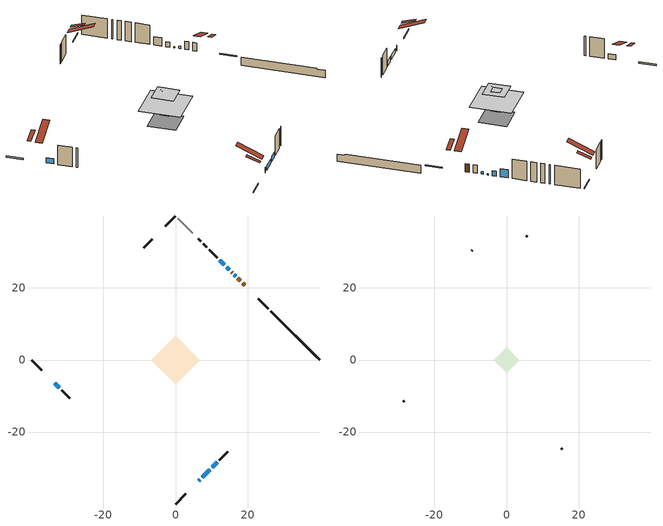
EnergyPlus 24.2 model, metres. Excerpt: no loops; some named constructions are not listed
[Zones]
conditioned space
 floor outside (Floor1 construction): -1.39,0 0,1.39 1.39,0 0,-1.39 z0.62
 floor adiabatic (AdiabaticFloorConstruction): -6.78,0 0,6.78 6.78,0 0,-6.78 z3.06
 floor foundation (Slab1 construction): -4.62,0 0,4.62 4.62,0 0,-4.62 z-1.4
 wall outside (RimJoist1 construction): 0,-39.99 2.78,-37.21 / -39.99,0 -37.21,-2.78 / 0,39.99 -2.78,37.21 / 25.76,14.23 22.97,17.02 z0.62:0.92
 wall outside (AdiabaticWallConstruction 1): 19.27,20.72 18.62,21.37 z0.62:2.65
 wall outside (AdiabaticWallConstruction): 16.69,23.3 16.36,23.63 z0.62:1.23; 6.49,-33.5 6.73,-33.26 / 14.9,25.09 14.24,25.75 / 10.23,-29.76 11.56,-28.43 z0.62:1.84; 7.39,-32.6 9.58,-30.41 z0.62:1.69; -33.5,-6.49 -32.28,-7.71 z0.62:1.94; 13.59,26.41 12.29,27.7 z0.62:2.65
 wall outside (Wall1 construction): 12.21,-27.78 14.53,-25.46 / -31.62,-8.37 -29.31,-10.68 / -6.49,33.5 -8.81,31.18 / 11.63,28.36 9.32,30.67 z0.62:5.5
 wall foundation (FoundationWall1 construction): 26.41,13.58,-1.4 26.41,13.58,0.62 38.63,1.36,0.62 38.63,1.36,0.4 39.99,0,0.4 39.99,0,-1.4
 wall othersidecoefficients (AdiabaticWallConstruction 1): 17.97,22.02 17.34,22.65 z0.62:2.65
 wall othersidecoefficients (AdiabaticWallConstruction): 15.71,24.28 15.55,24.44 z0.61:0.88
 wall othersidecoefficients (Wall3 construction): 8.66,31.33 7.68,32.31 z0.62:5.5
 wall othersidecoefficients (Wall4 construction): 7.03,32.97 6.37,33.62 z0.62:5.5
 wall adiabatic (Wall8 construction): 4.83,35.16 0.66,39.33 z0.62:5.5
 window (WindowConstruction): 16.68,23.31 16.36,23.63 z0.62:1.23
 window (WindowConstruction 6): 6.49,-33.5 6.73,-33.26 z0.62:1.84
 window (WindowConstruction 1): 7.39,-32.6 9.58,-30.41 z0.62:1.69
 window (WindowConstruction 2): 14.9,25.09 14.24,25.75 z0.62:1.84
 window (WindowConstruction 3): -33.5,-6.49 -32.28,-7.71 z0.62:1.94
 window (WindowConstruction 4): 10.24,-29.76 11.56,-28.44 z0.62:1.84
 window (WindowConstruction 5): 13.58,26.41 12.29,27.7 z0.62:2.65
 door (Door): 19.27,20.72 18.62,21.37 z0.62:2.65
 door inside (Door 1): 17.97,22.02 17.34,22.65 z0.62:2.65
 door inside (Window): 15.7,24.29 15.56,24.43 z0.62:0.87
 ceiling adiabatic (AdiabaticFloorConstruction): 0,-6.78 6.78,0 0,6.78 -6.78,0 z3.06
 roof outside (Roof1 construction): 4.04,-35.95,5.5 1.77,-33.69,6.56 1.18,-34.29,6.56 3.44,-36.55,5.5; -35.95,-4.04,5.5 -33.69,-1.77,6.56 -34.29,-1.18,6.56 -36.55,-3.44,5.5; -4.04,35.95,5.5 -1.77,33.69,6.56 -1.18,34.29,6.56 -3.44,36.55,5.5; 21.72,18.27,5.5 19.46,16.01,6.56 20.05,15.41,6.56 22.32,17.67,5.5
attic - vented
 floor to conditioned space (Floor2 construction Reversed): -3.57,0 0,3.57 3.57,0 0,-3.57 z5.5
 floor to conditioned space (Floor3 construction Reversed): -1.42,0 0,1.42 1.42,0 0,-1.42 z5.5
 floor to conditioned space (Floor4 construction Reversed): -2.1,0 0,2.1 2.1,0 0,-2.1 z5.5
 wall outside (Wall5 construction): 15.19,-24.8 15.42,-24.57 / -28.65,-11.34 -28.42,-11.57 / -9.46,30.53 -9.69,30.3 / 5.72,34.27 5.49,34.5 z0.62:5.5
 roof outside (Roof2 construction): 5.83,-34.16,5.5 1.63,-29.95,7.97 0.49,-31.09,7.97 4.69,-35.3,5.5; -34.16,-5.83,5.5 -29.95,-1.63,7.97 -31.09,-0.49,7.97 -35.3,-4.69,5.5; -5.83,34.16,5.5 -1.63,29.95,7.97 -0.49,31.09,7.97 -4.69,35.3,5.5; 19.92,20.07,5.5 15.72,15.86,7.97 16.86,14.72,7.97 21.06,18.93,5.5
[Material] Roughness=Rough; Thermal Absorptance=0.9
Name | Thickness {m} | Conductivity {W/m-K} | Density {kg/m3} | Specific Heat {J/kg-K} | Solar Absorptance | Visible Absorptance
ceiling loosefill ins | 0.254 | 0.0480833 | 16.02 | 1046.75 | 0.7 | 0.7
ceiling stud and cavity | 0.1397 | 0.151986 | 65.682 | 1177.47 | 0.7 | 0.7
ceiling stud and cavity 1 | 0.1397 | 0.492768 | 65.682 | 1177.47 | 0.7 | 0.7
ceiling stud and cavity 2 | 0.1397 | 0.225388 | 65.682 | 1177.47 | 0.7 | 0.7
gypsum board | 0.0127 | 0.160291 | 801 | 837.4 | 0.6 | 0.6
[Construction]
Floor2 construction: ceiling loosefill ins, ceiling stud and cavity, gypsum board
Floor3 construction: ceiling loosefill ins, ceiling stud and cavity 1, gypsum board
Floor4 construction: ceiling loosefill ins, ceiling stud and cavity 2, gypsum board
[EnergyManagementSystem:Program]
other_non_freezing_space_Temperature_Program: Set other_non_freezing_space_temp_sch = 0.0; Set other_non_freezing_space_temp_sch = other_non_freezing_space_temp_sch + (oa_temp * 1.0); If other_non_freezing_space_temp_sch < 4.444444444444445; Set other_non_freezing_space_temp_sch = 4.444444444444445; EndIf
total_airflows_program: Set total_infil_flow_rate = 0; Set total_mechvent_flow_rate = 0; Set total_natvent_flow_rate = 0; Set total_whf_flow_rate = 0; Set total_infil_flow_rate = total_infil_flow_rate + (infil_program_Qinf * 1); Set total_mechvent_flow_rate = total_mechvent_flow_rate + (infil_program_Qfan * 1); Set total_natvent_flow_rate = total_natvent_flow_rate + (natural_vent_program_Qnv * 1); Set total_whf_flow_rate = total_whf_flow_rate + (natural_vent_program_Qwhf * 1)
total_loads_program: Set loads_htg_tot = 0; Set loads_clg_tot = 0; If htg_load_cond > 0; Set loads_htg_tot = loads_htg_tot + (htg_load_cond - clg_load_cond) * 1.0; EndIf; Set loads_htg_tot = (@Max loads_htg_tot 0); If clg_load_cond > 0; Set loads_clg_tot = loads_clg_tot + (clg_load_cond - htg_load_cond) * 1.0; EndIf; Set loads_clg_tot = (@Max loads_clg_tot 0)
unmet_hours_program: Set htg_unmet_hours = 0; Set clg_unmet_hours = 0; Set unit_htg_unmet_hours = 0; If ((DayOfYear >= 1) && (DayOfYear <= 365)); Set unit_htg_unmet_hours = unit_htg_unmet_hours + conditioned_space_htg_unmet_s; If unit_htg_unmet_hours > htg_unmet_hours; Set htg_unmet_hours = unit_htg_unmet_hours; EndIf; EndIf; Set unit_clg_unmet_hours = 0; If ((DayOfYear >= 1) && (DayOfYear <= 365)); Set unit_clg_unmet_hours = unit_clg_unmet_hours + conditioned_space_clg_unmet_s; If unit_clg_unmet_hours > clg_unmet_hours; Set clg_unmet_hours = unit_clg_unmet_hours; EndIf; EndIf
water_heater_EC_adj: If WarmupFlag == 0; Set dhw_e_cons = water_heater_energy + water_heater_on_cycle_parasitic + water_heater_off_cycle_parasitic; Set water_heater_ec_adj_act = 0.0 * dhw_e_cons / 1; EndIf
[EnergyManagementSystem:ProgramCallingManager]
air_source_heat_pump_supply_fan_disaggregate_program_calling_manager: EndOfSystemTimestepBeforeHVACReporting; air_source_heat_pump_supply_fan_disaggregate_program
component_loads_program_calling_manager: EndOfZoneTimestepAfterZoneReporting; component_loads_program
fridge_schedule_program_calling_manager: BeginZoneTimestepAfterInitHeatBalance; fridge_schedule_program
infil_program_calling_manager: BeginZoneTimestepAfterInitHeatBalance; infil_program
natural_vent_program_calling_manager: BeginZoneTimestepAfterInitHeatBalance; natural_vent_program
other_non_freezing_space_Temperature_Program_calling_manager: EndOfSystemTimestepAfterHVACReporting; other_non_freezing_space_Temperature_Program
total_airflows_program_calling_manager: EndOfZoneTimestepAfterZoneReporting; total_airflows_program
total_loads_program_calling_manager: EndOfZoneTimestepAfterZoneReporting; total_loads_program
unmet_hours_program_calling_manager: EndOfZoneTimestepBeforeZoneReporting; unmet_hours_program
water_heater_EC_adj_ProgramManager: EndOfSystemTimestepBeforeHVACReporting; water_heater_EC_adj
[EnergyManagementSystem:OutputVariable] Type of Data in Variable=Summed
Name | EMS Variable | Update Frequency | EMS Program or Subroutine | Units
air source heat pump supply fan disaggregate clg | air_source_heat_pump_supply_fan_clg | SystemTimestep | air_source_heat_pump_supply_fan_disaggregate_program | J
air source heat pump supply fan disaggregate htg backup | air_source_heat_pump_supply_fan_backup_htg | SystemTimestep | air_source_heat_pump_supply_fan_disaggregate_program | J
air source heat pump supply fan disaggregate htg primary | air_source_heat_pump_supply_fan_primary_htg | SystemTimestep | air_source_heat_pump_supply_fan_disaggregate_program | J
loads_htg_tot_peakload_outvar; loads_htg_tot_annual_outvar; Energy Management System Output Variable 1; Energy Management System Output Variable 45 | loads_htg_tot | ZoneTimestep | total_loads_program | J
loads_clg_tot_peakload_outvar; loads_clg_tot_annual_outvar; Energy Management System Output Variable 2; Energy Management System Output Variable 46 | loads_clg_tot | ZoneTimestep | total_loads_program | J
htg_unmet_hours_annual_outvar; Energy Management System Output Variable 3 | htg_unmet_hours | ZoneTimestep | unmet_hours_program | hr
clg_unmet_hours_annual_outvar; Energy Management System Output Variable 4 | clg_unmet_hours | ZoneTimestep | unmet_hours_program | hr
loads_htg_roofs_annual_outvar; Energy Management System Output Variable 5 | loads_htg_roofs | ZoneTimestep | component_loads_program | J
loads_htg_ceilings_annual_outvar; Energy Management System Output Variable 6 | loads_htg_ceilings | ZoneTimestep | component_loads_program | J
loads_htg_walls_annual_outvar; Energy Management System Output Variable 7 | loads_htg_walls | ZoneTimestep | component_loads_program | J
loads_htg_rim_joists_annual_outvar; Energy Management System Output Variable 8 | loads_htg_rim_joists | ZoneTimestep | component_loads_program | J
loads_htg_foundation_walls_annual_outvar; Energy Management System Output Variable 9 | loads_htg_foundation_walls | ZoneTimestep | component_loads_program | J
loads_htg_doors_annual_outvar; Energy Management System Output Variable 10 | loads_htg_doors | ZoneTimestep | component_loads_program | J
loads_htg_windows_conduction_annual_outvar; Energy Management System Output Variable 11 | loads_htg_windows_conduction | ZoneTimestep | component_loads_program | J
loads_htg_windows_solar_annual_outvar; Energy Management System Output Variable 12 | loads_htg_windows_solar | ZoneTimestep | component_loads_program | J
loads_htg_skylights_conduction_annual_outvar; Energy Management System Output Variable 13 | loads_htg_skylights_conduction | ZoneTimestep | component_loads_program | J
loads_htg_skylights_solar_annual_outvar; Energy Management System Output Variable 14 | loads_htg_skylights_solar | ZoneTimestep | component_loads_program | J
loads_htg_floors_annual_outvar; Energy Management System Output Variable 15 | loads_htg_floors | ZoneTimestep | component_loads_program | J
loads_htg_slabs_annual_outvar; Energy Management System Output Variable 16 | loads_htg_slabs | ZoneTimestep | component_loads_program | J
loads_htg_internal_mass_annual_outvar; Energy Management System Output Variable 17 | loads_htg_internal_mass | ZoneTimestep | component_loads_program | J
loads_htg_infil_annual_outvar; Energy Management System Output Variable 18 | loads_htg_infil | ZoneTimestep | component_loads_program | J
loads_htg_natvent_annual_outvar; Energy Management System Output Variable 19 | loads_htg_natvent | ZoneTimestep | component_loads_program | J
loads_htg_mechvent_annual_outvar; Energy Management System Output Variable 20 | loads_htg_mechvent | ZoneTimestep | component_loads_program | J
loads_htg_whf_annual_outvar; Energy Management System Output Variable 21 | loads_htg_whf | ZoneTimestep | component_loads_program | J
loads_htg_ducts_annual_outvar; Energy Management System Output Variable 22 | loads_htg_ducts | ZoneTimestep | component_loads_program | J
loads_htg_intgains_annual_outvar; Energy Management System Output Variable 23 | loads_htg_intgains | ZoneTimestep | component_loads_program | J
loads_htg_lighting_annual_outvar; Energy Management System Output Variable 24 | loads_htg_lighting | ZoneTimestep | component_loads_program | J
loads_clg_roofs_annual_outvar; Energy Management System Output Variable 25 | loads_clg_roofs | ZoneTimestep | component_loads_program | J
loads_clg_ceilings_annual_outvar; Energy Management System Output Variable 26 | loads_clg_ceilings | ZoneTimestep | component_loads_program | J
loads_clg_walls_annual_outvar; Energy Management System Output Variable 27 | loads_clg_walls | ZoneTimestep | component_loads_program | J
loads_clg_rim_joists_annual_outvar; Energy Management System Output Variable 28 | loads_clg_rim_joists | ZoneTimestep | component_loads_program | J
loads_clg_foundation_walls_annual_outvar; Energy Management System Output Variable 29 | loads_clg_foundation_walls | ZoneTimestep | component_loads_program | J
loads_clg_doors_annual_outvar; Energy Management System Output Variable 30 | loads_clg_doors | ZoneTimestep | component_loads_program | J
loads_clg_windows_conduction_annual_outvar; Energy Management System Output Variable 31 | loads_clg_windows_conduction | ZoneTimestep | component_loads_program | J
loads_clg_windows_solar_annual_outvar; Energy Management System Output Variable 32 | loads_clg_windows_solar | ZoneTimestep | component_loads_program | J
loads_clg_skylights_conduction_annual_outvar; Energy Management System Output Variable 33 | loads_clg_skylights_conduction | ZoneTimestep | component_loads_program | J
loads_clg_skylights_solar_annual_outvar; Energy Management System Output Variable 34 | loads_clg_skylights_solar | ZoneTimestep | component_loads_program | J
loads_clg_floors_annual_outvar; Energy Management System Output Variable 35 | loads_clg_floors | ZoneTimestep | component_loads_program | J
loads_clg_slabs_annual_outvar; Energy Management System Output Variable 36 | loads_clg_slabs | ZoneTimestep | component_loads_program | J
loads_clg_internal_mass_annual_outvar; Energy Management System Output Variable 37 | loads_clg_internal_mass | ZoneTimestep | component_loads_program | J
loads_clg_infil_annual_outvar; Energy Management System Output Variable 38 | loads_clg_infil | ZoneTimestep | component_loads_program | J
loads_clg_natvent_annual_outvar; Energy Management System Output Variable 39 | loads_clg_natvent | ZoneTimestep | component_loads_program | J
loads_clg_mechvent_annual_outvar; Energy Management System Output Variable 40 | loads_clg_mechvent | ZoneTimestep | component_loads_program | J
loads_clg_whf_annual_outvar; Energy Management System Output Variable 41 | loads_clg_whf | ZoneTimestep | component_loads_program | J
loads_clg_ducts_annual_outvar; Energy Management System Output Variable 42 | loads_clg_ducts | ZoneTimestep | component_loads_program | J
loads_clg_intgains_annual_outvar; Energy Management System Output Variable 43 | loads_clg_intgains | ZoneTimestep | component_loads_program | J
loads_clg_lighting_annual_outvar; Energy Management System Output Variable 44 | loads_clg_lighting | ZoneTimestep | component_loads_program | J
[Schedule:Day:Interval]
interior lighting schedule day: No, 01:00, 0.108182, 04:00, 0.0901515, 05:00, 0.0991667, 06:00, 0.162273, 07:00, 0.270455, 08:00, 0.342576, 10:00, 0.369621, 11:00, 0.351591, 12:00, 0.333561, 13:00, 0.324545, 14:00, 0.31553, 15:00, 0.333561, 16:00, 0.369621, 17:00, 0.450758, 18:00, 0.585985, 19:00, 0.775303, 20:00, 0.955606, 21:00, 0.991667, 22:00, 0.712197, 23:00, 0.360606, 24:00, 0.162273
interior lighting schedule day 1: No, 01:00, 0.100909, 04:00, 0.0840909, 05:00, 0.0925, 06:00, 0.151364, 07:00, 0.252273, 08:00, 0.319545, 10:00, 0.344773, 11:00, 0.327955, 12:00, 0.311136, 13:00, 0.302727, 14:00, 0.294318, 15:00, 0.311136, 16:00, 0.344773, 17:00, 0.420455, 18:00, 0.546591, 19:00, 0.723182, 20:00, 0.891364, 21:00, 0.925, 22:00, 0.664318, 23:00, 0.336364, 24:00, 0.151364
interior lighting schedule day 2: No, 01:00, 0.0927273, 04:00, 0.0772727, 05:00, 0.085, 06:00, 0.139091, 07:00, 0.231818, 08:00, 0.293636, 10:00, 0.316818, 11:00, 0.301364, 12:00, 0.285909, 13:00, 0.278182, 14:00, 0.270455, 15:00, 0.285909, 16:00, 0.316818, 17:00, 0.386364, 18:00, 0.502273, 19:00, 0.664545, 20:00, 0.819091, 21:00, 0.85, 22:00, 0.610455, 23:00, 0.309091, 24:00, 0.139091
interior lighting schedule day 3: No, 01:00, 0.0845455, 04:00, 0.0704545, 05:00, 0.0775, 06:00, 0.126818, 07:00, 0.211364, 08:00, 0.267727, 10:00, 0.288864, 11:00, 0.274773, 12:00, 0.260682, 13:00, 0.253636, 14:00, 0.246591, 15:00, 0.260682, 16:00, 0.288864, 17:00, 0.352273, 18:00, 0.457955, 19:00, 0.605909, 20:00, 0.746818, 21:00, 0.775, 22:00, 0.556591, 23:00, 0.281818, 24:00, 0.126818
interior lighting schedule day 4: No, 01:00, 0.0763636, 04:00, 0.0636364, 05:00, 0.07, 06:00, 0.114545, 07:00, 0.190909, 08:00, 0.241818, 10:00, 0.260909, 11:00, 0.248182, 12:00, 0.235455, 13:00, 0.229091, 14:00, 0.222727, 15:00, 0.235455, 16:00, 0.260909, 17:00, 0.318182, 18:00, 0.413636, 19:00, 0.547273, 20:00, 0.674545, 21:00, 0.7, 22:00, 0.502727, 23:00, 0.254545, 24:00, 0.114545
interior lighting schedule day 5: No, 01:00, 0.0727273, 04:00, 0.0606061, 05:00, 0.0666667, 06:00, 0.109091, 07:00, 0.181818, 08:00, 0.230303, 10:00, 0.248485, 11:00, 0.236364, 12:00, 0.224242, 13:00, 0.218182, 14:00, 0.212121, 15:00, 0.224242, 16:00, 0.248485, 17:00, 0.30303, 18:00, 0.393939, 19:00, 0.521212, 20:00, 0.642424, 21:00, 0.666667, 22:00, 0.478788, 23:00, 0.242424, 24:00, 0.109091
interior lighting schedule day 6: No, 01:00, 0.0745455, 04:00, 0.0621212, 05:00, 0.0683333, 06:00, 0.111818, 07:00, 0.186364, 08:00, 0.236061, 10:00, 0.254697, 11:00, 0.242273, 12:00, 0.229848, 13:00, 0.223636, 14:00, 0.217424, 15:00, 0.229848, 16:00, 0.254697, 17:00, 0.310606, 18:00, 0.403788, 19:00, 0.534242, 20:00, 0.658485, 21:00, 0.683333, 22:00, 0.490758, 23:00, 0.248485, 24:00, 0.111818
interior lighting schedule day 7: No, 01:00, 0.08, 04:00, 0.0666667, 05:00, 0.0733333, 06:00, 0.12, 07:00, 0.2, 08:00, 0.253333, 10:00, 0.273333, 11:00, 0.26, 12:00, 0.246667, 13:00, 0.24, 14:00, 0.233333, 15:00, 0.246667, 16:00, 0.273333, 17:00, 0.333333, 18:00, 0.433333, 19:00, 0.573333, 20:00, 0.706667, 21:00, 0.733333, 22:00, 0.526667, 23:00, 0.266667, 24:00, 0.12
interior lighting schedule day 8: No, 01:00, 0.0890909, 04:00, 0.0742424, 05:00, 0.0816667, 06:00, 0.133636, 07:00, 0.222727, 08:00, 0.282121, 10:00, 0.304394, 11:00, 0.289545, 12:00, 0.274697, 13:00, 0.267273, 14:00, 0.259848, 15:00, 0.274697, 16:00, 0.304394, 17:00, 0.371212, 18:00, 0.482576, 19:00, 0.638485, 20:00, 0.78697, 21:00, 0.816667, 22:00, 0.586515, 23:00, 0.29697, 24:00, 0.133636
interior lighting schedule day 9: No, 01:00, 0.0972727, 04:00, 0.0810606, 05:00, 0.0891667, 06:00, 0.145909, 07:00, 0.243182, 08:00, 0.30803, 10:00, 0.332348, 11:00, 0.316136, 12:00, 0.299924, 13:00, 0.291818, 14:00, 0.283712, 15:00, 0.299924, 16:00, 0.332348, 17:00, 0.405303, 18:00, 0.526894, 19:00, 0.697121, 20:00, 0.859242, 21:00, 0.891667, 22:00, 0.640379, 23:00, 0.324242, 24:00, 0.145909
interior lighting schedule day 10: No, 01:00, 0.105455, 04:00, 0.0878788, 05:00, 0.0966667, 06:00, 0.158182, 07:00, 0.263636, 08:00, 0.333939, 10:00, 0.360303, 11:00, 0.342727, 12:00, 0.325152, 13:00, 0.316364, 14:00, 0.307576, 15:00, 0.325152, 16:00, 0.360303, 17:00, 0.439394, 18:00, 0.571212, 19:00, 0.755758, 20:00, 0.931515, 21:00, 0.966667, 22:00, 0.694242, 23:00, 0.351515, 24:00, 0.158182
interior lighting schedule day 11: No, 01:00, 0.109091, 04:00, 0.0909091, 05:00, 0.1, 06:00, 0.163636, 07:00, 0.272727, 08:00, 0.345455, 10:00, 0.372727, 11:00, 0.354545, 12:00, 0.336364, 13:00, 0.327273, 14:00, 0.318182, 15:00, 0.336364, 16:00, 0.372727, 17:00, 0.454545, 18:00, 0.590909, 19:00, 0.781818, 20:00, 0.963636, 21:00, 1, 22:00, 0.718182, 23:00, 0.363636, 24:00, 0.163636
interior lighting schedule default day; occupants schedule default day; clothes dryer schedule default day; cooking range schedule default day; mech vent bath fan 0 schedule default day; mech vent range fan 0 schedule default day; misc plug loads schedule default day; general water use schedule default day; clothes dryer exhaust 0 schedule default day; cooling season schedule day; cooling season schedule day 2; cooling season schedule default day; exterior lighting schedule default day; natural vent schedule default day: No, 24:00, 0
occupants schedule day: No, 05:00, 0.426829, 06:00, 0.719512, 07:00, 1, 08:00, 0.670732, 09:00, 0.329268, 14:00, 0.170732, 15:00, 0.231707, 16:00, 0.329268, 17:00, 0.5, 18:00, 0.670732, 19:00, 0.829268, 21:00, 1, 22:00, 0.853659, 23:00, 0.646341, 24:00, 0.426829
clothes dryer schedule day; clothes dryer exhaust 0 schedule day: No, 01:00, 0.123457, 02:00, 0.0740741, 03:00, 0.0493827, 04:00, 0.0246914, 05:00, 0.0493827, 06:00, 0.0740741, 07:00, 0.197531, 08:00, 0.395062, 09:00, 0.592593, 10:00, 0.839506, 11:00, 0.962963, 12:00, 1, 13:00, 0.91358, 14:00, 0.82716, 15:00, 0.716049, 16:00, 0.753086, 17:00, 0.679012, 18:00, 0.666667, 20:00, 0.62963, 21:00, 0.641975, 22:00, 0.666667, 23:00, 0.54321, 24:00, 0.296296
cooking range schedule day: No, 05:00, 0.0597015, 06:00, 0.11194, 07:00, 0.171642, 08:00, 0.291045, 11:00, 0.343284, 12:00, 0.402985, 13:00, 0.462687, 14:00, 0.343284, 15:00, 0.291045, 16:00, 0.402985, 17:00, 0.567164, 18:00, 1, 19:00, 0.850746, 20:00, 0.432836, 21:00, 0.291045, 22:00, 0.231343, 23:00, 0.171642, 24:00, 0.11194
mech vent bath fan 0 schedule day: No, 07:00, 0, 08:00, 1, 09:00, 0.2, 24:00, 0
mech vent range fan 0 schedule day: No, 18:00, 0, 19:00, 1, 20:00, 0.2, 24:00, 0
misc plug loads schedule day: No, 06:00, 0.705882, 07:00, 0.745098, 08:00, 0.803922, 15:00, 0.823529, 16:00, 0.862745, 17:00, 0.921569, 18:00, 0.980392, 19:00, 1, 20:00, 0.980392, 21:00, 0.941176, 22:00, 0.862745, 23:00, 0.784314, 24:00, 0.72549
general water use schedule day: No, 01:00, 0.315068, 03:00, 0.287671, 04:00, 0.342466, 05:00, 0.369863, 06:00, 0.520548, 07:00, 0.60274, 08:00, 0.534247, 10:00, 0.506849, 11:00, 0.465753, 14:00, 0.479452, 15:00, 0.534247, 16:00, 0.589041, 17:00, 0.69863, 18:00, 0.876712, 19:00, 0.890411, 20:00, 0.986301, 21:00, 1, 22:00, 0.863014, 23:00, 0.616438, 24:00, 0.465753
cooling season schedule day 1: No, 24:00, 1
exterior lighting schedule day: No, 01:00, 0.566667, 03:00, 0.524167, 05:00, 0.495833, 06:00, 0.5525, 07:00, 0.623333, 08:00, 0.580833, 09:00, 0.439167, 10:00, 0.354167, 12:00, 0.34, 13:00, 0.354167, 14:00, 0.396667, 15:00, 0.425, 16:00, 0.495833, 17:00, 0.623333, 18:00, 0.793333, 19:00, 0.906667, 20:00, 0.963333, 21:00, 0.991667, 22:00, 0.920833, 23:00, 0.793333, 24:00, 0.665833
exterior lighting schedule day 1: No, 01:00, 0.528571, 03:00, 0.488929, 05:00, 0.4625, 06:00, 0.515357, 07:00, 0.581429, 08:00, 0.541786, 09:00, 0.409643, 10:00, 0.330357, 12:00, 0.317143, 13:00, 0.330357, 14:00, 0.37, 15:00, 0.396429, 16:00, 0.4625, 17:00, 0.581429, 18:00, 0.74, 19:00, 0.845714, 20:00, 0.898571, 21:00, 0.925, 22:00, 0.858929, 23:00, 0.74, 24:00, 0.621071
exterior lighting schedule day 10: No, 01:00, 0.552381, 03:00, 0.510952, 05:00, 0.483333, 06:00, 0.538571, 07:00, 0.607619, 08:00, 0.56619, 09:00, 0.428095, 10:00, 0.345238, 12:00, 0.331429, 13:00, 0.345238, 14:00, 0.386667, 15:00, 0.414286, 16:00, 0.483333, 17:00, 0.607619, 18:00, 0.773333, 19:00, 0.88381, 20:00, 0.939048, 21:00, 0.966667, 22:00, 0.897619, 23:00, 0.773333, 24:00, 0.649048
exterior lighting schedule day 11: No, 01:00, 0.571429, 03:00, 0.528571, 05:00, 0.5, 06:00, 0.557143, 07:00, 0.628571, 08:00, 0.585714, 09:00, 0.442857, 10:00, 0.357143, 12:00, 0.342857, 13:00, 0.357143, 14:00, 0.4, 15:00, 0.428571, 16:00, 0.5, 17:00, 0.628571, 18:00, 0.8, 19:00, 0.914286, 20:00, 0.971429, 21:00, 1, 22:00, 0.928571, 23:00, 0.8, 24:00, 0.671429
exterior lighting schedule day 2: No, 01:00, 0.485714, 03:00, 0.449286, 05:00, 0.425, 06:00, 0.473571, 07:00, 0.534286, 08:00, 0.497857, 09:00, 0.376429, 10:00, 0.303571, 12:00, 0.291429, 13:00, 0.303571, 14:00, 0.34, 15:00, 0.364286, 16:00, 0.425, 17:00, 0.534286, 18:00, 0.68, 19:00, 0.777143, 20:00, 0.825714, 21:00, 0.85, 22:00, 0.789286, 23:00, 0.68, 24:00, 0.570714
exterior lighting schedule day 3: No, 01:00, 0.442857, 03:00, 0.409643, 05:00, 0.3875, 06:00, 0.431786, 07:00, 0.487143, 08:00, 0.453929, 09:00, 0.343214, 10:00, 0.276786, 12:00, 0.265714, 13:00, 0.276786, 14:00, 0.31, 15:00, 0.332143, 16:00, 0.3875, 17:00, 0.487143, 18:00, 0.62, 19:00, 0.708571, 20:00, 0.752857, 21:00, 0.775, 22:00, 0.719643, 23:00, 0.62, 24:00, 0.520357
exterior lighting schedule day 4: No, 01:00, 0.4, 03:00, 0.37, 05:00, 0.35, 06:00, 0.39, 07:00, 0.44, 08:00, 0.41, 09:00, 0.31, 10:00, 0.25, 12:00, 0.24, 13:00, 0.25, 14:00, 0.28, 15:00, 0.3, 16:00, 0.35, 17:00, 0.44, 18:00, 0.56, 19:00, 0.64, 20:00, 0.68, 21:00, 0.7, 22:00, 0.65, 23:00, 0.56, 24:00, 0.47
exterior lighting schedule day 5: No, 01:00, 0.380952, 03:00, 0.352381, 05:00, 0.333333, 06:00, 0.371429, 07:00, 0.419048, 08:00, 0.390476, 09:00, 0.295238, 10:00, 0.238095, 12:00, 0.228571, 13:00, 0.238095, 14:00, 0.266667, 15:00, 0.285714, 16:00, 0.333333, 17:00, 0.419048, 18:00, 0.533333, 19:00, 0.609524, 20:00, 0.647619, 21:00, 0.666667, 22:00, 0.619048, 23:00, 0.533333, 24:00, 0.447619
exterior lighting schedule day 6: No, 01:00, 0.390476, 03:00, 0.36119, 05:00, 0.341667, 06:00, 0.380714, 07:00, 0.429524, 08:00, 0.400238, 09:00, 0.302619, 10:00, 0.244048, 12:00, 0.234286, 13:00, 0.244048, 14:00, 0.273333, 15:00, 0.292857, 16:00, 0.341667, 17:00, 0.429524, 18:00, 0.546667, 19:00, 0.624762, 20:00, 0.66381, 21:00, 0.683333, 22:00, 0.634524, 23:00, 0.546667, 24:00, 0.45881
exterior lighting schedule day 7: No, 01:00, 0.419048, 03:00, 0.387619, 05:00, 0.366667, 06:00, 0.408571, 07:00, 0.460952, 08:00, 0.429524, 09:00, 0.324762, 10:00, 0.261905, 12:00, 0.251429, 13:00, 0.261905, 14:00, 0.293333, 15:00, 0.314286, 16:00, 0.366667, 17:00, 0.460952, 18:00, 0.586667, 19:00, 0.670476, 20:00, 0.712381, 21:00, 0.733333, 22:00, 0.680952, 23:00, 0.586667, 24:00, 0.492381
exterior lighting schedule day 8: No, 01:00, 0.466667, 03:00, 0.431667, 05:00, 0.408333, 06:00, 0.455, 07:00, 0.513333, 08:00, 0.478333, 09:00, 0.361667, 10:00, 0.291667, 12:00, 0.28, 13:00, 0.291667, 14:00, 0.326667, 15:00, 0.35, 16:00, 0.408333, 17:00, 0.513333, 18:00, 0.653333, 19:00, 0.746667, 20:00, 0.793333, 21:00, 0.816667, 22:00, 0.758333, 23:00, 0.653333, 24:00, 0.548333
exterior lighting schedule day 9: No, 01:00, 0.509524, 03:00, 0.47131, 05:00, 0.445833, 06:00, 0.496786, 07:00, 0.560476, 08:00, 0.522262, 09:00, 0.394881, 10:00, 0.318452, 12:00, 0.305714, 13:00, 0.318452, 14:00, 0.356667, 15:00, 0.382143, 16:00, 0.445833, 17:00, 0.560476, 18:00, 0.713333, 19:00, 0.815238, 20:00, 0.86619, 21:00, 0.891667, 22:00, 0.827976, 23:00, 0.713333, 24:00, 0.59869
[Schedule:Week:Daily]
clothes dryer exhaust 0 schedule Week Rule - Jan1-Dec31: clothes dryer exhaust 0 schedule day, clothes dryer exhaust 0 schedule day, clothes dryer exhaust 0 schedule day, clothes dryer exhaust 0 schedule day, clothes dryer exhaust 0 schedule day, clothes dryer exhaust 0 schedule day, clothes dryer exhaust 0 schedule day, clothes dryer exhaust 0 schedule default day, clothes dryer exhaust 0 schedule default day, clothes dryer exhaust 0 schedule default day, clothes dryer exhaust 0 schedule default day, clothes dryer exhaust 0 schedule default day
cooling season schedule Week Rule - Jan1-May26: cooling season schedule day, cooling season schedule day, cooling season schedule day, cooling season schedule day, cooling season schedule day, cooling season schedule day, cooling season schedule day, cooling season schedule default day, cooling season schedule default day, cooling season schedule default day, cooling season schedule default day, cooling season schedule default day
cooling season schedule Week Rule - May27-Jun2: cooling season schedule day, cooling season schedule day, cooling season schedule day, cooling season schedule day, cooling season schedule day, cooling season schedule day 1, cooling season schedule day 1, cooling season schedule default day, cooling season schedule default day, cooling season schedule default day, cooling season schedule default day, cooling season schedule default day
cooling season schedule Week Rule - Jun3-Aug25: cooling season schedule day 1, cooling season schedule day 1, cooling season schedule day 1, cooling season schedule day 1, cooling season schedule day 1, cooling season schedule day 1, cooling season schedule day 1, cooling season schedule default day, cooling season schedule default day, cooling season schedule default day, cooling season schedule default day, cooling season schedule default day
cooling season schedule Week Rule - Aug26-Sep1: cooling season schedule day 1, cooling season schedule day 1, cooling season schedule day 1, cooling season schedule day 1, cooling season schedule day 1, cooling season schedule day 1, cooling season schedule day 2, cooling season schedule default day, cooling season schedule default day, cooling season schedule default day, cooling season schedule default day, cooling season schedule default day
cooling season schedule Week Rule - Sep2-Dec31: cooling season schedule day 2, cooling season schedule day 2, cooling season schedule day 2, cooling season schedule day 2, cooling season schedule day 2, cooling season schedule day 2, cooling season schedule day 2, cooling season schedule default day, cooling season schedule default day, cooling season schedule default day, cooling season schedule default day, cooling season schedule default day
exterior lighting schedule Week Rule - Sep30-Oct6: exterior lighting schedule day 8, exterior lighting schedule day 9, exterior lighting schedule day 9, exterior lighting schedule day 9, exterior lighting schedule day 9, exterior lighting schedule day 9, exterior lighting schedule day 9, exterior lighting schedule default day, exterior lighting schedule default day, exterior lighting schedule default day, exterior lighting schedule default day, exterior lighting schedule default day
exterior lighting schedule Week Rule - Oct7-Oct27: exterior lighting schedule day 9, exterior lighting schedule day 9, exterior lighting schedule day 9, exterior lighting schedule day 9, exterior lighting schedule day 9, exterior lighting schedule day 9, exterior lighting schedule day 9, exterior lighting schedule default day, exterior lighting schedule default day, exterior lighting schedule default day, exterior lighting schedule default day, exterior lighting schedule default day
exterior lighting schedule Week Rule - Oct28-Nov3: exterior lighting schedule day 9, exterior lighting schedule day 9, exterior lighting schedule day 9, exterior lighting schedule day 9, exterior lighting schedule day 10, exterior lighting schedule day 10, exterior lighting schedule day 10, exterior lighting schedule default day, exterior lighting schedule default day, exterior lighting schedule default day, exterior lighting schedule default day, exterior lighting schedule default day
exterior lighting schedule Week Rule - Nov4-Nov24: exterior lighting schedule day 10, exterior lighting schedule day 10, exterior lighting schedule day 10, exterior lighting schedule day 10, exterior lighting schedule day 10, exterior lighting schedule day 10, exterior lighting schedule day 10, exterior lighting schedule default day, exterior lighting schedule default day, exterior lighting schedule default day, exterior lighting schedule default day, exterior lighting schedule default day
exterior lighting schedule Week Rule - Nov25-Dec1: exterior lighting schedule day 10, exterior lighting schedule day 10, exterior lighting schedule day 10, exterior lighting schedule day 10, exterior lighting schedule day 10, exterior lighting schedule day 10, exterior lighting schedule day 11, exterior lighting schedule default day, exterior lighting schedule default day, exterior lighting schedule default day, exterior lighting schedule default day, exterior lighting schedule default day
exterior lighting schedule Week Rule - Dec2-Dec31: exterior lighting schedule day 11, exterior lighting schedule day 11, exterior lighting schedule day 11, exterior lighting schedule day 11, exterior lighting schedule day 11, exterior lighting schedule day 11, exterior lighting schedule day 11, exterior lighting schedule default day, exterior lighting schedule default day, exterior lighting schedule default day, exterior lighting schedule default day, exterior lighting schedule default day
natural vent schedule Week Rule - Jan1-Dec31: natural vent schedule default day, natural vent schedule default day, natural vent schedule default day, natural vent schedule default day, natural vent schedule default day, natural vent schedule default day, natural vent schedule default day, natural vent schedule default day, natural vent schedule default day, natural vent schedule default day, natural vent schedule default day, natural vent schedule default day
[Schedule:Year]
clothes dryer exhaust 0 schedule: clothes dryer exhaust 0 schedule Week Rule - Jan1-Dec31, 1, 1, 12, 31
cooling season schedule: cooling season schedule Week Rule - Jan1-May26, 1, 1, 5, 26, cooling season schedule Week Rule - May27-Jun2, 5, 27, 6, 2, cooling season schedule Week Rule - Jun3-Aug25, 6, 3, 8, 25, cooling season schedule Week Rule - Aug26-Sep1, 8, 26, 9, 1, cooling season schedule Week Rule - Sep2-Dec31, 9, 2, 12, 31
natural vent schedule: natural vent schedule Week Rule - Jan1-Dec31, 1, 1, 12, 31
